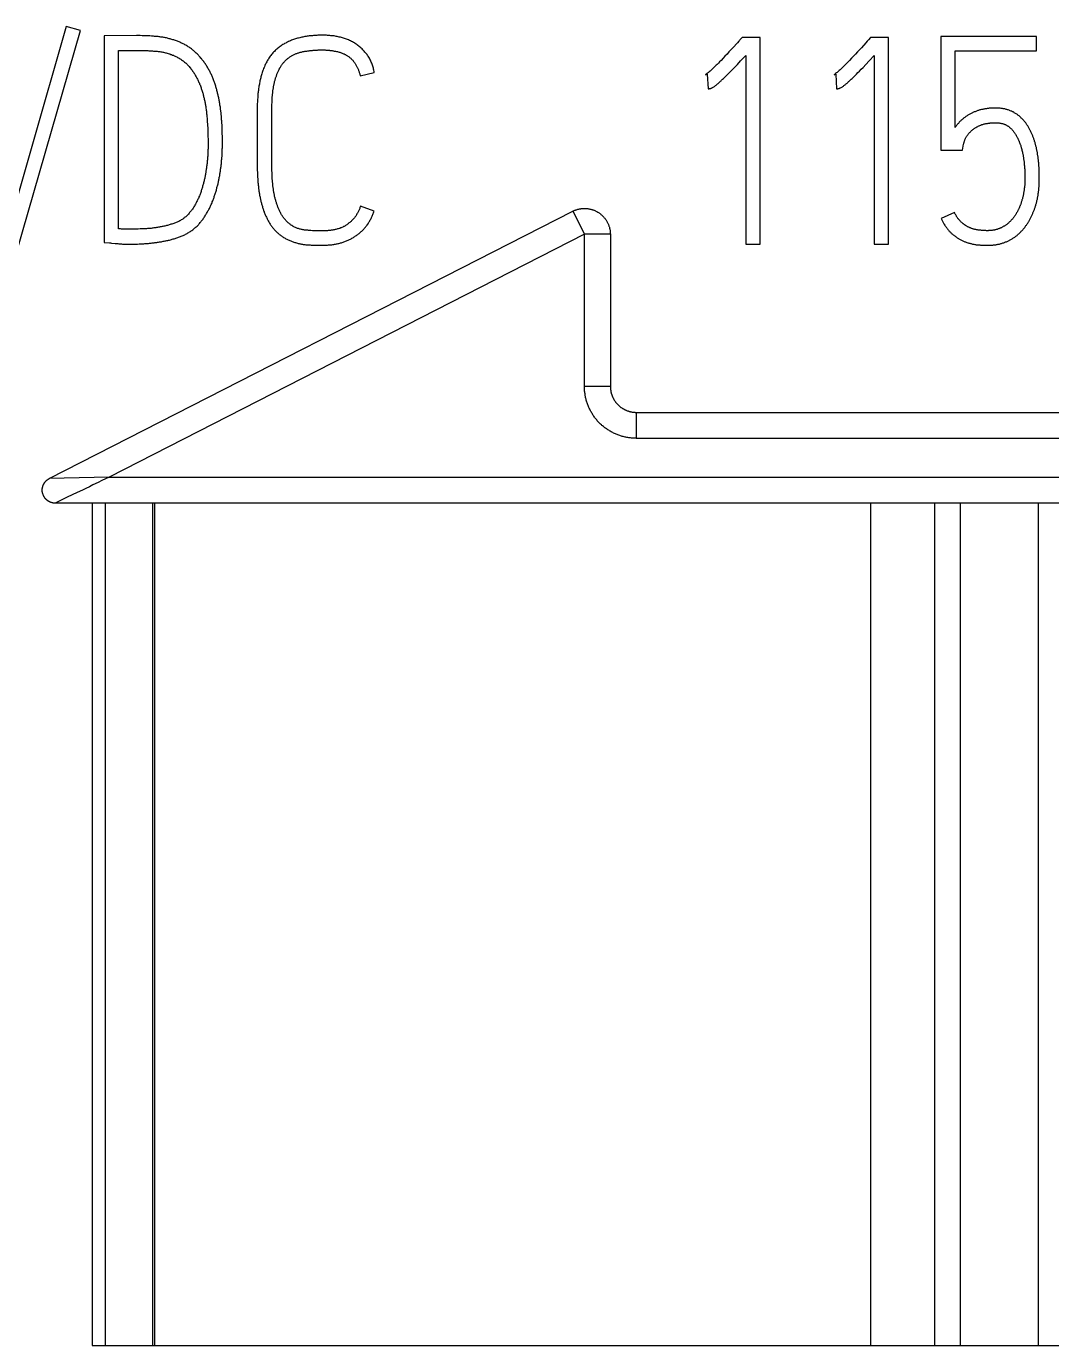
# Model space of a CAD drawing. Extents: x 0 to 420, y 0 to 297.
# Drawn here: x 116.96 to 124.87, y 208.14 to 218.32 of the extents above; entities that cross this region are included whole.
import ezdxf

# ---------------------------------------------------------------- set-up
doc = ezdxf.new("R2010")
doc.units = 0
doc.header["$LTSCALE"] = 23.1
doc.layers.add('10000_FRONT', color=7, linetype='CONTINUOUS')
doc.layers.add('10500_FRONT_LABELING', color=7, linetype='CONTINUOUS')

msp = doc.modelspace()

# ---------------------------------------------------------------- linework, layer by layer
at = {"layer": '10000_FRONT', "color": 7, "linetype": 'CONTINUOUS'}
for p, q in [((117.136, 214.831), (121.175, 216.894)), ((121.175, 216.894), (121.266, 216.716)), ((121.266, 216.716), (117.597, 214.842)), ((121.266, 215.542), (121.266, 216.716)), ((121.466, 216.716), (121.266, 216.716)), ((121.466, 216.716), (121.466, 215.542)), ((121.466, 215.542), (121.266, 215.542)), ((121.666, 215.342), (121.666, 215.142)), ((121.666, 215.342), (132.216, 215.342)), ((121.666, 215.142), (132.416, 215.142)), ((117.597, 214.842), (117.136, 214.831)), ((117.445, 214.769), (117.418, 214.756)), ((117.473, 214.782), (117.445, 214.769)), ((117.514, 214.802), (117.473, 214.782)), ((117.542, 214.816), (117.514, 214.802)), ((117.569, 214.829), (117.542, 214.816)), ((117.597, 214.842), (117.569, 214.829)), ((117.597, 214.842), (132.416, 214.842)), ((117.212, 214.657), (117.186, 214.644)), ((117.274, 214.687), (117.222, 214.662)), ((117.351, 214.724), (117.274, 214.687)), ((117.186, 214.644), (117.181, 214.642)), ((132.216, 214.642), (117.181, 214.642)), ((117.466, 214.642), (117.466, 208.142)), ((117.566, 214.642), (117.566, 208.142)), ((117.931, 214.642), (117.931, 208.142)), ((117.947, 214.642), (117.947, 208.142)), ((123.475, 208.142), (123.475, 214.642)), ((123.966, 214.642), (123.966, 208.142)), ((124.166, 214.642), (124.166, 208.142)), ((124.766, 214.642), (124.766, 208.142)), ((117.466, 208.142), (131.716, 208.142))]:
    msp.add_line(p, q, dxfattribs=at)
for points in [[(121.175, 216.894), (121.179, 216.896), (121.183, 216.898), (121.187, 216.9), (121.192, 216.901), (121.196, 216.903), (121.2, 216.905), (121.205, 216.906), (121.209, 216.907), (121.214, 216.909), (121.218, 216.91), (121.223, 216.911), (121.227, 216.912), (121.232, 216.913), (121.237, 216.913), (121.241, 216.914), (121.246, 216.914), (121.25, 216.915), (121.255, 216.915), (121.26, 216.915), (121.264, 216.915), (121.269, 216.915), (121.274, 216.915), (121.278, 216.915), (121.283, 216.915), (121.287, 216.914), (121.292, 216.914), (121.297, 216.913), (121.301, 216.912), (121.306, 216.911), (121.31, 216.91), (121.315, 216.909), (121.319, 216.908), (121.324, 216.907), (121.328, 216.905), (121.333, 216.904), (121.337, 216.902), (121.341, 216.901), (121.346, 216.899), (121.35, 216.897), (121.354, 216.895), (121.358, 216.893), (121.362, 216.891), (121.366, 216.888), (121.37, 216.886), (121.374, 216.884), (121.378, 216.881), (121.382, 216.878), (121.386, 216.876), (121.389, 216.873), (121.393, 216.87), (121.397, 216.867), (121.4, 216.864), (121.403, 216.86), (121.407, 216.857), (121.41, 216.854), (121.413, 216.851), (121.416, 216.847), (121.419, 216.844), (121.422, 216.84), (121.425, 216.836), (121.428, 216.833), (121.43, 216.829), (121.433, 216.825), (121.435, 216.821), (121.438, 216.817), (121.44, 216.813), (121.442, 216.809), (121.444, 216.805), (121.446, 216.801), (121.448, 216.797), (121.45, 216.792), (121.452, 216.788), (121.453, 216.784), (121.455, 216.779), (121.456, 216.775), (121.458, 216.771), (121.459, 216.766), (121.46, 216.762), (121.461, 216.757), (121.462, 216.753), (121.463, 216.748), (121.464, 216.744), (121.464, 216.739), (121.465, 216.734), (121.465, 216.73), (121.465, 216.725), (121.466, 216.72), (121.466, 216.716)], [(121.666, 215.142), (121.658, 215.142), (121.651, 215.143), (121.644, 215.143), (121.637, 215.143), (121.629, 215.144), (121.622, 215.145), (121.615, 215.146), (121.608, 215.147), (121.601, 215.148), (121.594, 215.149), (121.586, 215.15), (121.579, 215.152), (121.572, 215.154), (121.565, 215.155), (121.558, 215.157), (121.551, 215.159), (121.544, 215.161), (121.538, 215.164), (121.531, 215.166), (121.524, 215.168), (121.517, 215.171), (121.511, 215.174), (121.504, 215.177), (121.497, 215.18), (121.491, 215.183), (121.485, 215.186), (121.478, 215.189), (121.472, 215.193), (121.465, 215.196), (121.459, 215.2), (121.453, 215.204), (121.447, 215.208), (121.441, 215.212), (121.435, 215.216), (121.429, 215.22), (121.423, 215.224), (121.418, 215.229), (121.412, 215.233), (121.406, 215.238), (121.401, 215.242), (121.396, 215.247), (121.39, 215.252), (121.385, 215.257), (121.38, 215.262), (121.375, 215.267), (121.37, 215.273), (121.365, 215.278), (121.361, 215.284), (121.356, 215.289), (121.352, 215.295), (121.347, 215.301), (121.343, 215.306), (121.339, 215.312), (121.334, 215.318), (121.33, 215.324), (121.327, 215.33), (121.323, 215.336), (121.319, 215.343), (121.316, 215.349), (121.312, 215.355), (121.309, 215.362), (121.306, 215.368), (121.303, 215.374), (121.3, 215.381), (121.297, 215.388), (121.294, 215.394), (121.292, 215.401), (121.289, 215.408), (121.287, 215.415), (121.284, 215.422), (121.282, 215.429), (121.28, 215.436), (121.278, 215.443), (121.277, 215.45), (121.275, 215.457), (121.274, 215.464), (121.272, 215.471), (121.271, 215.478), (121.27, 215.485), (121.269, 215.492), (121.268, 215.499), (121.267, 215.506), (121.267, 215.513), (121.266, 215.521), (121.266, 215.528), (121.266, 215.535), (121.266, 215.542)], [(121.466, 215.542), (121.466, 215.539), (121.466, 215.535), (121.466, 215.531), (121.466, 215.528), (121.466, 215.524), (121.467, 215.521), (121.467, 215.517), (121.468, 215.514), (121.468, 215.51), (121.469, 215.507), (121.47, 215.503), (121.47, 215.499), (121.471, 215.496), (121.472, 215.492), (121.473, 215.489), (121.474, 215.486), (121.475, 215.482), (121.476, 215.479), (121.477, 215.475), (121.479, 215.472), (121.48, 215.468), (121.481, 215.465), (121.483, 215.462), (121.484, 215.458), (121.486, 215.455), (121.487, 215.452), (121.489, 215.449), (121.491, 215.446), (121.492, 215.442), (121.494, 215.439), (121.496, 215.436), (121.498, 215.433), (121.5, 215.43), (121.502, 215.427), (121.504, 215.424), (121.506, 215.421), (121.509, 215.419), (121.511, 215.416), (121.513, 215.413), (121.516, 215.41), (121.518, 215.408), (121.52, 215.405), (121.523, 215.402), (121.525, 215.4), (121.528, 215.397), (121.531, 215.395), (121.533, 215.392), (121.536, 215.39), (121.539, 215.388), (121.542, 215.386), (121.544, 215.383), (121.547, 215.381), (121.55, 215.379), (121.553, 215.377), (121.556, 215.375), (121.559, 215.373), (121.562, 215.371), (121.566, 215.369), (121.569, 215.368), (121.572, 215.366), (121.575, 215.364), (121.578, 215.363), (121.582, 215.361), (121.585, 215.36), (121.588, 215.358), (121.591, 215.357), (121.595, 215.355), (121.598, 215.354), (121.602, 215.353), (121.605, 215.352), (121.608, 215.351), (121.612, 215.35), (121.615, 215.349), (121.619, 215.348), (121.622, 215.347), (121.626, 215.346), (121.63, 215.346), (121.633, 215.345), (121.637, 215.345), (121.64, 215.344), (121.644, 215.344), (121.648, 215.343), (121.651, 215.343), (121.655, 215.343), (121.658, 215.342), (121.662, 215.342), (121.666, 215.342)], [(117.181, 214.642), (117.179, 214.642), (117.176, 214.642), (117.174, 214.643), (117.171, 214.643), (117.169, 214.643), (117.166, 214.643), (117.164, 214.644), (117.162, 214.644), (117.159, 214.645), (117.157, 214.645), (117.154, 214.646), (117.152, 214.647), (117.15, 214.648), (117.147, 214.648), (117.145, 214.649), (117.143, 214.65), (117.141, 214.651), (117.138, 214.652), (117.136, 214.653), (117.134, 214.654), (117.132, 214.656), (117.13, 214.657), (117.127, 214.658), (117.125, 214.659), (117.123, 214.661), (117.121, 214.662), (117.119, 214.664), (117.117, 214.665), (117.116, 214.667), (117.114, 214.669), (117.112, 214.67), (117.11, 214.672), (117.108, 214.674), (117.107, 214.676), (117.105, 214.678), (117.104, 214.68), (117.102, 214.681), (117.101, 214.683), (117.099, 214.685), (117.098, 214.687), (117.096, 214.69), (117.095, 214.692), (117.094, 214.694), (117.093, 214.696), (117.092, 214.698), (117.091, 214.7), (117.09, 214.703), (117.089, 214.705), (117.088, 214.707), (117.087, 214.71), (117.086, 214.712), (117.085, 214.714), (117.085, 214.717), (117.084, 214.719), (117.084, 214.721), (117.083, 214.724), (117.083, 214.726), (117.082, 214.729), (117.082, 214.731), (117.082, 214.734), (117.082, 214.736), (117.081, 214.739), (117.081, 214.741), (117.081, 214.744), (117.081, 214.746), (117.082, 214.748), (117.082, 214.751), (117.082, 214.753), (117.082, 214.756), (117.083, 214.758), (117.083, 214.761), (117.084, 214.763), (117.084, 214.765), (117.085, 214.768), (117.085, 214.77), (117.086, 214.773), (117.087, 214.775), (117.088, 214.777), (117.089, 214.78), (117.089, 214.782), (117.09, 214.784), (117.092, 214.786), (117.093, 214.789), (117.094, 214.791), (117.095, 214.793), (117.096, 214.795), (117.098, 214.797), (117.099, 214.799), (117.1, 214.801), (117.102, 214.803), (117.103, 214.805), (117.105, 214.807), (117.107, 214.809), (117.108, 214.811), (117.11, 214.812), (117.112, 214.814), (117.114, 214.816), (117.115, 214.818), (117.117, 214.819), (117.119, 214.821), (117.121, 214.822), (117.123, 214.824), (117.125, 214.825), (117.127, 214.826), (117.129, 214.828), (117.131, 214.829), (117.134, 214.83), (117.136, 214.831)], [(117.418, 214.756), (117.391, 214.743), (117.351, 214.724)], [(117.222, 214.662), (117.217, 214.66), (117.212, 214.657)]]:
    msp.add_lwpolyline(points, dxfattribs=at)
at = {"layer": '10500_FRONT_LABELING', "color": 7, "linetype": 'CONTINUOUS'}
for p, q in [((117.267, 218.32), (116.728, 216.445)), ((117.376, 218.289), (117.267, 218.32)), ((116.837, 216.414), (117.376, 218.289)), ((117.558, 218.247), (117.558, 216.653)), ((117.853, 218.248), (117.838, 218.249)), ((117.867, 218.248), (117.853, 218.248)), ((117.882, 218.247), (117.867, 218.248)), ((117.896, 218.247), (117.882, 218.247)), ((117.911, 218.246), (117.896, 218.247)), ((122.482, 218.233), (122.466, 218.216)), ((122.621, 218.233), (122.482, 218.233)), ((122.621, 216.64), (122.621, 218.233)), ((123.473, 218.233), (123.458, 218.216)), ((123.613, 218.233), (123.473, 218.233)), ((123.613, 216.64), (123.613, 218.233)), ((124.015, 218.242), (124.015, 217.364)), ((124.754, 218.242), (124.015, 218.242)), ((124.754, 218.131), (124.754, 218.242)), ((117.671, 216.758), (117.671, 218.134)), ((122.381, 218.123), (122.366, 218.106)), ((122.396, 218.139), (122.381, 218.123)), ((122.411, 218.155), (122.396, 218.139)), ((123.373, 218.123), (123.358, 218.106)), ((123.388, 218.139), (123.373, 218.123)), ((123.403, 218.155), (123.388, 218.139)), ((124.126, 217.541), (124.126, 218.131)), ((124.126, 218.131), (124.754, 218.131)), ((122.309, 218.047), (122.299, 218.036)), ((122.32, 218.058), (122.309, 218.047)), ((122.335, 218.074), (122.32, 218.058)), ((122.35, 218.09), (122.335, 218.074)), ((122.366, 218.106), (122.35, 218.09)), ((122.424, 218.004), (122.446, 218.027)), ((122.446, 218.027), (122.471, 218.054)), ((122.471, 218.054), (122.51, 218.096)), ((122.51, 218.096), (122.51, 216.64)), ((123.301, 218.047), (123.291, 218.036)), ((123.312, 218.058), (123.301, 218.047)), ((123.327, 218.074), (123.312, 218.058)), ((123.342, 218.09), (123.327, 218.074)), ((123.358, 218.106), (123.342, 218.09)), ((123.416, 218.004), (123.438, 218.027)), ((123.438, 218.027), (123.463, 218.054)), ((123.463, 218.054), (123.502, 218.096)), ((123.502, 218.096), (123.502, 216.64)), ((119.535, 217.938), (119.644, 217.965)), ((122.2, 217.947), (122.213, 217.952)), ((122.213, 217.952), (122.22, 217.838)), ((122.332, 217.912), (122.339, 217.919)), ((122.339, 217.919), (122.347, 217.926)), ((122.347, 217.926), (122.354, 217.933)), ((122.354, 217.933), (122.362, 217.941)), ((122.362, 217.941), (122.373, 217.952)), ((122.373, 217.952), (122.384, 217.963)), ((122.384, 217.963), (122.395, 217.974)), ((122.395, 217.974), (122.41, 217.989)), ((122.41, 217.989), (122.424, 218.004)), ((123.192, 217.947), (123.205, 217.952)), ((123.205, 217.952), (123.212, 217.838)), ((123.324, 217.912), (123.331, 217.919)), ((123.331, 217.919), (123.339, 217.926)), ((123.339, 217.926), (123.346, 217.933)), ((123.346, 217.933), (123.354, 217.941)), ((123.354, 217.941), (123.365, 217.952)), ((123.365, 217.952), (123.376, 217.963)), ((123.376, 217.963), (123.387, 217.974)), ((123.387, 217.974), (123.402, 217.989)), ((123.402, 217.989), (123.416, 218.004)), ((118.854, 217.72), (118.855, 217.73)), ((118.854, 217.709), (118.854, 217.72)), ((118.854, 217.698), (118.854, 217.709)), ((118.855, 217.73), (118.855, 217.741)), ((118.352, 217.624), (118.353, 217.61)), ((118.353, 217.61), (118.354, 217.596)), ((118.463, 217.641), (118.461, 217.655)), ((118.854, 217.687), (118.854, 217.698)), ((118.854, 217.676), (118.854, 217.687)), ((118.854, 217.243), (118.854, 217.676)), ((118.354, 217.596), (118.355, 217.581)), ((118.355, 217.581), (118.356, 217.567)), ((118.356, 217.567), (118.357, 217.553)), ((118.357, 217.553), (118.358, 217.539)), ((118.358, 217.539), (118.358, 217.525)), ((118.358, 217.525), (118.359, 217.51)), ((118.359, 217.51), (118.36, 217.496)), ((118.469, 217.548), (118.469, 217.562)), ((118.47, 217.533), (118.469, 217.548)), ((118.47, 217.519), (118.47, 217.533)), ((118.471, 217.497), (118.47, 217.519)), ((118.472, 217.468), (118.471, 217.497)), ((124.129, 217.546), (124.126, 217.541)), ((118.36, 217.496), (118.36, 217.482)), ((118.36, 217.482), (118.36, 217.468)), ((118.36, 217.468), (118.361, 217.453)), ((118.361, 217.453), (118.361, 217.439)), ((118.361, 217.439), (118.361, 217.425)), ((118.361, 217.425), (118.361, 217.41)), ((118.472, 217.447), (118.472, 217.468)), ((118.472, 217.432), (118.472, 217.447)), ((118.472, 217.418), (118.472, 217.432)), ((124.184, 217.364), (124.192, 217.412)), ((124.015, 217.364), (124.184, 217.364)), ((118.741, 217.248), (118.741, 217.235)), ((118.741, 217.235), (118.741, 217.221)), ((118.741, 217.221), (118.741, 217.208)), ((118.741, 217.208), (118.742, 217.195)), ((118.742, 217.195), (118.742, 217.181)), ((118.854, 217.231), (118.854, 217.243)), ((118.854, 217.218), (118.854, 217.231)), ((118.854, 217.206), (118.854, 217.218)), ((118.855, 217.194), (118.854, 217.206)), ((118.855, 217.182), (118.855, 217.194)), ((124.658, 217.269), (124.659, 217.261)), ((124.659, 217.261), (124.66, 217.252)), ((124.66, 217.252), (124.661, 217.243)), ((124.661, 217.243), (124.661, 217.235)), ((124.661, 217.235), (124.662, 217.226)), ((124.662, 217.226), (124.663, 217.218)), ((124.663, 217.218), (124.663, 217.209)), ((124.663, 217.209), (124.664, 217.2)), ((124.664, 217.2), (124.664, 217.192)), ((124.664, 217.192), (124.664, 217.183)), ((118.742, 217.181), (118.743, 217.168)), ((118.743, 217.168), (118.743, 217.154)), ((118.856, 217.17), (118.855, 217.182)), ((118.856, 217.158), (118.856, 217.17)), ((118.857, 217.146), (118.856, 217.158)), ((124.776, 217.162), (124.776, 217.173)), ((119.642, 216.895), (119.537, 216.933)), ((124.121, 216.884), (124.019, 216.838)), ((117.771, 216.756), (117.721, 216.756)), ((117.786, 216.756), (117.771, 216.756)), ((117.8, 216.756), (117.786, 216.756)), ((117.836, 216.757), (117.822, 216.756)), ((117.85, 216.757), (117.836, 216.757)), ((119.166, 216.744), (119.154, 216.745)), ((119.178, 216.744), (119.166, 216.744)), ((117.644, 216.645), (117.658, 216.644)), ((117.737, 216.64), (117.751, 216.64)), ((119.177, 216.632), (119.19, 216.632)), ((119.19, 216.632), (119.203, 216.632)), ((122.51, 216.64), (122.621, 216.64)), ((123.502, 216.64), (123.613, 216.64)), ((124.333, 216.633), (124.344, 216.632)), ((124.344, 216.632), (124.356, 216.632))]:
    msp.add_line(p, q, dxfattribs=at)
for points in [[(117.838, 218.249), (117.831, 218.249), (117.824, 218.249), (117.816, 218.249), (117.809, 218.249), (117.558, 218.247)], [(118.461, 217.655), (118.46, 217.662), (118.459, 217.67), (118.458, 217.677), (118.458, 217.684), (118.457, 217.691), (118.456, 217.698), (118.455, 217.705), (118.453, 217.712), (118.452, 217.719), (118.451, 217.726), (118.45, 217.733), (118.449, 217.74), (118.447, 217.748), (118.446, 217.755), (118.445, 217.762), (118.443, 217.769), (118.442, 217.776), (118.44, 217.783), (118.439, 217.79), (118.437, 217.797), (118.435, 217.804), (118.434, 217.811), (118.432, 217.818), (118.43, 217.825), (118.428, 217.832), (118.426, 217.839), (118.424, 217.846), (118.422, 217.853), (118.42, 217.86), (118.418, 217.867), (118.416, 217.874), (118.414, 217.881), (118.411, 217.888), (118.409, 217.894), (118.406, 217.901), (118.404, 217.908), (118.401, 217.915), (118.398, 217.922), (118.395, 217.928), (118.393, 217.935), (118.39, 217.941), (118.387, 217.948), (118.383, 217.955), (118.38, 217.961), (118.377, 217.968), (118.374, 217.974), (118.37, 217.98), (118.367, 217.987), (118.363, 217.993), (118.36, 217.999), (118.356, 218.006), (118.352, 218.012), (118.348, 218.018), (118.344, 218.024), (118.34, 218.03), (118.336, 218.036), (118.332, 218.042), (118.328, 218.048), (118.323, 218.054), (118.319, 218.06), (118.314, 218.065), (118.31, 218.071), (118.305, 218.076), (118.3, 218.082), (118.295, 218.087), (118.291, 218.092), (118.286, 218.098), (118.281, 218.103), (118.276, 218.108), (118.27, 218.113), (118.265, 218.118), (118.26, 218.123), (118.254, 218.128), (118.249, 218.133), (118.243, 218.137), (118.238, 218.142), (118.232, 218.146), (118.226, 218.151), (118.22, 218.155), (118.214, 218.159), (118.208, 218.163), (118.202, 218.167), (118.196, 218.171), (118.189, 218.175), (118.183, 218.178), (118.177, 218.182), (118.17, 218.185), (118.164, 218.188), (118.157, 218.191), (118.151, 218.194), (118.144, 218.197), (118.137, 218.2), (118.131, 218.203), (118.124, 218.205), (118.117, 218.208), (118.11, 218.211), (118.103, 218.213), (118.096, 218.215), (118.089, 218.217), (118.082, 218.22), (118.075, 218.222), (118.068, 218.224), (118.061, 218.225), (118.054, 218.227), (118.047, 218.229), (118.04, 218.231), (118.033, 218.232), (118.026, 218.233), (118.019, 218.235), (118.011, 218.236), (118.004, 218.237), (117.997, 218.238), (117.99, 218.239), (117.983, 218.24), (117.976, 218.241), (117.968, 218.241), (117.961, 218.242), (117.954, 218.243), (117.947, 218.243), (117.939, 218.244), (117.932, 218.244), (117.925, 218.245), (117.911, 218.246)], [(119.644, 217.965), (119.643, 217.973), (119.641, 217.982), (119.639, 217.99), (119.638, 217.998), (119.635, 218.006), (119.633, 218.014), (119.63, 218.022), (119.628, 218.029), (119.625, 218.037), (119.621, 218.045), (119.618, 218.052), (119.614, 218.06), (119.61, 218.067), (119.606, 218.075), (119.602, 218.082), (119.597, 218.089), (119.592, 218.096), (119.588, 218.102), (119.583, 218.109), (119.577, 218.116), (119.572, 218.122), (119.567, 218.128), (119.561, 218.134), (119.555, 218.14), (119.549, 218.146), (119.543, 218.152), (119.537, 218.158), (119.53, 218.163), (119.524, 218.168), (119.517, 218.173), (119.511, 218.178), (119.504, 218.183), (119.497, 218.188), (119.49, 218.192), (119.483, 218.196), (119.475, 218.2), (119.468, 218.204), (119.461, 218.208), (119.453, 218.212), (119.445, 218.215), (119.438, 218.219), (119.43, 218.222), (119.422, 218.225), (119.414, 218.227), (119.406, 218.23), (119.398, 218.232), (119.39, 218.234), (119.382, 218.236), (119.374, 218.238), (119.366, 218.24), (119.358, 218.242), (119.349, 218.243), (119.341, 218.244), (119.333, 218.246), (119.325, 218.247), (119.316, 218.248), (119.308, 218.248), (119.3, 218.249), (119.291, 218.25), (119.283, 218.25), (119.275, 218.251), (119.267, 218.251), (119.258, 218.251), (119.25, 218.251), (119.242, 218.251), (119.233, 218.251), (119.225, 218.251), (119.217, 218.251), (119.209, 218.251), (119.2, 218.25), (119.192, 218.25), (119.184, 218.25), (119.175, 218.249), (119.167, 218.248), (119.159, 218.248), (119.151, 218.247), (119.142, 218.246), (119.134, 218.245), (119.126, 218.244), (119.117, 218.242), (119.109, 218.241), (119.101, 218.239), (119.093, 218.238), (119.085, 218.236), (119.077, 218.234), (119.068, 218.232), (119.06, 218.23), (119.052, 218.228), (119.044, 218.226), (119.036, 218.224), (119.029, 218.221), (119.021, 218.218), (119.013, 218.216), (119.005, 218.213), (118.997, 218.209), (118.99, 218.206), (118.982, 218.203), (118.974, 218.199), (118.967, 218.195), (118.96, 218.191), (118.952, 218.187), (118.945, 218.183), (118.938, 218.179), (118.931, 218.174), (118.924, 218.17), (118.917, 218.165), (118.911, 218.16), (118.904, 218.155), (118.898, 218.15), (118.891, 218.144), (118.885, 218.139), (118.879, 218.133), (118.873, 218.127), (118.867, 218.121), (118.862, 218.115), (118.856, 218.108), (118.851, 218.102), (118.846, 218.096), (118.841, 218.089), (118.836, 218.082), (118.831, 218.075), (118.827, 218.068), (118.823, 218.061), (118.818, 218.054), (118.814, 218.047), (118.81, 218.04), (118.807, 218.032), (118.803, 218.025), (118.799, 218.017), (118.796, 218.009), (118.793, 218.002), (118.79, 217.994), (118.787, 217.986), (118.784, 217.979), (118.781, 217.971), (118.778, 217.963), (118.776, 217.955), (118.774, 217.947), (118.771, 217.939), (118.769, 217.931), (118.767, 217.923), (118.765, 217.915), (118.763, 217.907), (118.761, 217.899), (118.76, 217.891), (118.758, 217.883), (118.757, 217.875), (118.755, 217.867), (118.754, 217.858), (118.753, 217.85), (118.751, 217.842), (118.75, 217.834), (118.749, 217.826), (118.748, 217.817), (118.747, 217.809), (118.746, 217.801), (118.746, 217.793), (118.745, 217.784), (118.744, 217.776), (118.744, 217.768), (118.743, 217.759), (118.743, 217.751), (118.742, 217.743), (118.742, 217.735), (118.741, 217.726), (118.741, 217.718), (118.741, 217.71), (118.741, 217.701), (118.741, 217.693), (118.741, 217.685), (118.741, 217.248)], [(122.466, 218.216), (122.461, 218.21), (122.456, 218.205)], [(123.458, 218.216), (123.453, 218.21), (123.448, 218.205)], [(117.671, 218.134), (117.853, 218.134), (117.861, 218.134), (117.868, 218.133), (117.875, 218.133), (117.882, 218.133), (117.889, 218.133), (117.897, 218.133), (117.904, 218.132), (117.911, 218.132), (117.918, 218.132), (117.925, 218.131), (117.932, 218.131), (117.94, 218.13), (117.947, 218.13), (117.954, 218.129), (117.961, 218.128), (117.968, 218.128), (117.975, 218.127), (117.982, 218.126), (117.989, 218.125), (117.996, 218.124), (118.004, 218.123), (118.011, 218.122), (118.018, 218.12), (118.025, 218.119), (118.032, 218.117), (118.039, 218.115), (118.046, 218.113), (118.053, 218.111), (118.06, 218.109), (118.067, 218.107), (118.073, 218.104), (118.08, 218.102), (118.087, 218.099), (118.094, 218.097), (118.1, 218.094), (118.107, 218.091), (118.113, 218.088), (118.12, 218.085), (118.126, 218.081), (118.132, 218.078), (118.139, 218.074), (118.145, 218.07), (118.151, 218.067), (118.157, 218.063), (118.163, 218.058), (118.169, 218.054), (118.175, 218.05), (118.18, 218.045), (118.186, 218.04), (118.191, 218.035), (118.196, 218.031), (118.201, 218.026), (118.206, 218.02), (118.211, 218.015), (118.216, 218.01), (118.22, 218.004), (118.225, 217.999), (118.229, 217.993), (118.234, 217.987), (118.238, 217.981), (118.242, 217.975), (118.246, 217.969), (118.25, 217.963), (118.254, 217.957), (118.258, 217.951), (118.262, 217.945), (118.265, 217.939), (118.269, 217.932), (118.272, 217.926), (118.275, 217.92), (118.279, 217.913), (118.282, 217.907), (118.285, 217.901), (118.288, 217.894), (118.291, 217.888), (118.294, 217.881), (118.296, 217.874), (118.299, 217.868), (118.302, 217.861), (118.304, 217.854), (118.307, 217.847), (118.309, 217.841), (118.311, 217.834), (118.313, 217.827), (118.316, 217.82), (118.318, 217.813), (118.32, 217.806), (118.322, 217.799), (118.324, 217.792), (118.325, 217.785), (118.327, 217.778), (118.329, 217.772), (118.331, 217.765), (118.332, 217.758), (118.334, 217.751), (118.335, 217.744), (118.337, 217.737), (118.338, 217.73), (118.339, 217.723), (118.341, 217.716), (118.342, 217.709), (118.343, 217.702), (118.344, 217.695), (118.345, 217.688), (118.346, 217.68), (118.347, 217.673), (118.348, 217.666), (118.349, 217.659), (118.35, 217.652), (118.35, 217.645), (118.351, 217.638), (118.352, 217.631), (118.352, 217.624)], [(118.855, 217.741), (118.856, 217.752), (118.856, 217.757), (118.856, 217.763), (118.857, 217.768), (118.857, 217.773), (118.857, 217.779), (118.858, 217.784), (118.858, 217.789), (118.859, 217.795), (118.859, 217.8), (118.86, 217.805), (118.86, 217.811), (118.861, 217.816), (118.862, 217.821), (118.862, 217.827), (118.863, 217.832), (118.864, 217.837), (118.865, 217.843), (118.866, 217.848), (118.866, 217.853), (118.867, 217.858), (118.868, 217.864), (118.869, 217.869), (118.87, 217.874), (118.872, 217.88), (118.873, 217.885), (118.874, 217.89), (118.875, 217.895), (118.877, 217.901), (118.878, 217.906), (118.879, 217.911), (118.881, 217.916), (118.882, 217.922), (118.884, 217.927), (118.886, 217.932), (118.888, 217.937), (118.889, 217.942), (118.891, 217.947), (118.893, 217.952), (118.895, 217.957), (118.897, 217.962), (118.899, 217.967), (118.902, 217.972), (118.904, 217.977), (118.906, 217.982), (118.909, 217.987), (118.911, 217.992), (118.914, 217.996), (118.916, 218.001), (118.919, 218.006), (118.922, 218.011), (118.925, 218.015), (118.928, 218.02), (118.931, 218.024), (118.934, 218.028), (118.937, 218.033), (118.941, 218.037), (118.944, 218.041), (118.948, 218.045), (118.951, 218.049), (118.955, 218.053), (118.959, 218.057), (118.963, 218.061), (118.967, 218.064), (118.971, 218.068), (118.975, 218.071), (118.979, 218.075), (118.984, 218.078), (118.988, 218.081), (118.992, 218.084), (118.997, 218.087), (119.002, 218.09), (119.006, 218.093), (119.011, 218.096), (119.016, 218.098), (119.02, 218.101), (119.025, 218.103), (119.03, 218.105), (119.035, 218.108), (119.04, 218.11), (119.045, 218.112), (119.05, 218.113), (119.056, 218.115), (119.061, 218.117), (119.066, 218.118), (119.071, 218.12), (119.077, 218.121), (119.082, 218.122), (119.087, 218.124), (119.092, 218.125), (119.098, 218.126), (119.103, 218.127), (119.108, 218.128), (119.114, 218.129), (119.119, 218.129), (119.124, 218.13), (119.13, 218.131), (119.135, 218.132), (119.14, 218.132), (119.146, 218.133), (119.151, 218.134), (119.157, 218.134), (119.162, 218.135), (119.167, 218.135), (119.173, 218.136), (119.178, 218.136), (119.183, 218.136), (119.189, 218.137), (119.194, 218.137), (119.2, 218.137), (119.205, 218.137), (119.21, 218.138), (119.216, 218.138), (119.221, 218.138), (119.227, 218.138), (119.232, 218.138), (119.237, 218.138), (119.243, 218.138), (119.248, 218.138), (119.254, 218.138), (119.259, 218.138), (119.265, 218.138), (119.27, 218.137), (119.275, 218.137), (119.281, 218.137), (119.286, 218.136), (119.292, 218.136), (119.297, 218.136), (119.302, 218.135), (119.308, 218.134), (119.313, 218.134), (119.319, 218.133), (119.324, 218.132), (119.329, 218.131), (119.335, 218.13), (119.34, 218.13), (119.345, 218.128), (119.351, 218.127), (119.356, 218.126), (119.361, 218.125), (119.366, 218.123), (119.372, 218.122), (119.377, 218.12), (119.382, 218.119), (119.387, 218.117), (119.392, 218.115), (119.397, 218.113), (119.402, 218.111), (119.407, 218.109), (119.412, 218.107), (119.417, 218.104), (119.422, 218.102), (119.427, 218.099), (119.431, 218.096), (119.436, 218.094), (119.44, 218.091), (119.445, 218.087), (119.449, 218.084), (119.453, 218.081), (119.458, 218.077), (119.462, 218.074), (119.466, 218.07), (119.469, 218.066), (119.473, 218.063), (119.477, 218.059), (119.48, 218.055), (119.484, 218.05), (119.487, 218.046), (119.49, 218.042), (119.493, 218.037), (119.496, 218.033), (119.499, 218.028), (119.502, 218.024), (119.505, 218.019), (119.507, 218.014), (119.51, 218.009), (119.512, 218.005), (119.515, 218), (119.517, 217.995), (119.519, 217.99), (119.521, 217.985), (119.523, 217.98), (119.525, 217.975), (119.526, 217.97), (119.528, 217.965), (119.53, 217.959)], [(122.456, 218.205), (122.446, 218.194), (122.411, 218.155)], [(123.448, 218.205), (123.438, 218.194), (123.403, 218.155)], [(122.299, 218.036), (122.289, 218.026), (122.283, 218.021), (122.278, 218.015), (122.273, 218.01), (122.267, 218.005), (122.262, 218), (122.257, 217.995), (122.251, 217.99), (122.246, 217.985), (122.24, 217.98), (122.235, 217.975), (122.229, 217.97), (122.223, 217.965), (122.218, 217.961), (122.212, 217.956), (122.206, 217.951), (122.203, 217.949), (122.2, 217.947)], [(123.291, 218.036), (123.281, 218.026), (123.275, 218.021), (123.27, 218.015), (123.265, 218.01), (123.259, 218.005), (123.254, 218), (123.249, 217.995), (123.243, 217.99), (123.238, 217.985), (123.232, 217.98), (123.227, 217.975), (123.221, 217.97), (123.215, 217.965), (123.21, 217.961), (123.204, 217.956), (123.198, 217.951), (123.195, 217.949), (123.192, 217.947)], [(119.53, 217.959), (119.531, 217.954), (119.532, 217.949), (119.534, 217.944), (119.535, 217.938)], [(122.22, 217.838), (122.222, 217.839), (122.225, 217.839), (122.228, 217.839), (122.23, 217.84), (122.235, 217.841), (122.238, 217.841), (122.24, 217.842), (122.243, 217.843), (122.245, 217.844), (122.248, 217.845), (122.25, 217.846), (122.255, 217.848), (122.259, 217.851), (122.264, 217.854), (122.268, 217.857), (122.272, 217.86), (122.276, 217.863), (122.281, 217.867), (122.285, 217.87), (122.289, 217.873), (122.293, 217.877), (122.297, 217.88), (122.301, 217.883), (122.305, 217.887), (122.309, 217.89), (122.313, 217.894), (122.316, 217.897), (122.32, 217.901), (122.324, 217.904), (122.332, 217.912)], [(123.212, 217.838), (123.214, 217.839), (123.217, 217.839), (123.22, 217.839), (123.222, 217.84), (123.227, 217.841), (123.23, 217.841), (123.232, 217.842), (123.235, 217.843), (123.237, 217.844), (123.24, 217.845), (123.242, 217.846), (123.247, 217.848), (123.251, 217.851), (123.256, 217.854), (123.26, 217.857), (123.264, 217.86), (123.268, 217.863), (123.273, 217.867), (123.277, 217.87), (123.281, 217.873), (123.285, 217.877), (123.289, 217.88), (123.293, 217.883), (123.297, 217.887), (123.301, 217.89), (123.304, 217.894), (123.308, 217.897), (123.312, 217.901), (123.316, 217.904), (123.324, 217.912)], [(118.469, 217.562), (118.468, 217.569), (118.468, 217.577), (118.467, 217.584), (118.467, 217.591), (118.466, 217.598), (118.466, 217.605), (118.465, 217.612), (118.465, 217.62), (118.464, 217.627), (118.463, 217.641)], [(124.776, 217.173), (124.776, 217.178), (124.776, 217.184), (124.776, 217.19), (124.776, 217.195), (124.775, 217.201), (124.775, 217.206), (124.775, 217.212), (124.775, 217.218), (124.774, 217.223), (124.774, 217.229), (124.774, 217.234), (124.773, 217.24), (124.773, 217.246), (124.772, 217.251), (124.772, 217.257), (124.771, 217.262), (124.771, 217.268), (124.77, 217.274), (124.77, 217.279), (124.769, 217.285), (124.769, 217.29), (124.768, 217.296), (124.767, 217.301), (124.767, 217.307), (124.766, 217.313), (124.765, 217.318), (124.764, 217.324), (124.763, 217.329), (124.762, 217.335), (124.762, 217.34), (124.761, 217.346), (124.76, 217.351), (124.759, 217.357), (124.757, 217.362), (124.756, 217.368), (124.755, 217.373), (124.754, 217.379), (124.753, 217.385), (124.752, 217.39), (124.75, 217.396), (124.749, 217.401), (124.747, 217.407), (124.746, 217.412), (124.744, 217.417), (124.743, 217.423), (124.741, 217.428), (124.74, 217.434), (124.738, 217.439), (124.736, 217.445), (124.734, 217.45), (124.733, 217.455), (124.731, 217.461), (124.729, 217.466), (124.727, 217.471), (124.725, 217.476), (124.723, 217.482), (124.72, 217.487), (124.718, 217.492), (124.716, 217.497), (124.714, 217.502), (124.711, 217.507), (124.709, 217.513), (124.706, 217.518), (124.703, 217.523), (124.701, 217.528), (124.698, 217.533), (124.695, 217.538), (124.692, 217.542), (124.689, 217.547), (124.686, 217.552), (124.683, 217.557), (124.68, 217.561), (124.677, 217.566), (124.674, 217.571), (124.671, 217.575), (124.667, 217.58), (124.664, 217.584), (124.66, 217.588), (124.657, 217.593), (124.653, 217.597), (124.649, 217.601), (124.645, 217.605), (124.641, 217.609), (124.637, 217.613), (124.633, 217.617), (124.629, 217.621), (124.625, 217.625), (124.62, 217.629), (124.616, 217.632), (124.611, 217.636), (124.607, 217.639), (124.602, 217.642), (124.597, 217.645), (124.593, 217.649), (124.588, 217.651), (124.583, 217.654), (124.578, 217.657), (124.573, 217.66), (124.568, 217.662), (124.563, 217.665), (124.558, 217.667), (124.552, 217.669), (124.547, 217.671), (124.542, 217.673), (124.536, 217.675), (124.531, 217.677), (124.525, 217.679), (124.52, 217.68), (124.514, 217.681), (124.509, 217.683), (124.503, 217.684), (124.498, 217.685), (124.492, 217.686), (124.486, 217.687), (124.481, 217.687), (124.475, 217.688), (124.469, 217.688), (124.464, 217.689), (124.458, 217.689), (124.452, 217.69), (124.447, 217.69), (124.441, 217.69), (124.435, 217.69), (124.43, 217.69), (124.424, 217.69), (124.418, 217.689), (124.413, 217.689), (124.407, 217.689), (124.401, 217.688), (124.396, 217.688), (124.39, 217.688), (124.384, 217.687), (124.379, 217.686), (124.373, 217.686), (124.368, 217.685), (124.362, 217.684), (124.356, 217.683), (124.351, 217.682), (124.345, 217.681), (124.34, 217.68), (124.334, 217.679), (124.329, 217.678), (124.323, 217.676), (124.318, 217.675), (124.312, 217.673), (124.307, 217.672), (124.301, 217.67), (124.296, 217.668), (124.29, 217.666), (124.285, 217.664), (124.28, 217.662), (124.274, 217.66), (124.269, 217.658), (124.264, 217.656), (124.259, 217.653), (124.254, 217.651), (124.249, 217.648), (124.244, 217.646), (124.239, 217.643), (124.234, 217.64), (124.229, 217.637), (124.224, 217.634), (124.219, 217.631), (124.215, 217.628), (124.21, 217.625), (124.205, 217.621), (124.201, 217.618), (124.196, 217.615), (124.192, 217.611), (124.187, 217.608), (124.183, 217.604), (124.179, 217.6), (124.174, 217.596), (124.17, 217.592), (124.166, 217.589), (124.162, 217.585), (124.158, 217.581), (124.154, 217.576), (124.151, 217.572), (124.147, 217.568), (124.143, 217.564), (124.14, 217.559), (124.136, 217.555), (124.133, 217.55), (124.129, 217.546)], [(124.192, 217.412), (124.193, 217.417), (124.194, 217.421), (124.195, 217.425), (124.196, 217.43), (124.198, 217.434), (124.199, 217.438), (124.2, 217.442), (124.202, 217.446), (124.204, 217.45), (124.205, 217.454), (124.207, 217.458), (124.209, 217.462), (124.211, 217.466), (124.214, 217.47), (124.216, 217.474), (124.219, 217.477), (124.221, 217.481), (124.224, 217.484), (124.226, 217.488), (124.229, 217.491), (124.232, 217.494), (124.235, 217.498), (124.238, 217.501), (124.241, 217.504), (124.244, 217.507), (124.247, 217.51), (124.25, 217.513), (124.253, 217.516), (124.257, 217.519), (124.26, 217.522), (124.264, 217.524), (124.267, 217.527), (124.271, 217.53), (124.274, 217.532), (124.278, 217.534), (124.282, 217.537), (124.286, 217.539), (124.289, 217.541), (124.293, 217.544), (124.297, 217.546), (124.301, 217.548), (124.305, 217.55), (124.309, 217.552), (124.313, 217.553), (124.317, 217.555), (124.321, 217.557), (124.325, 217.559), (124.329, 217.56), (124.333, 217.562), (124.337, 217.563), (124.341, 217.564), (124.345, 217.565), (124.35, 217.567), (124.354, 217.568), (124.358, 217.569), (124.363, 217.57), (124.367, 217.57), (124.371, 217.571), (124.375, 217.572), (124.38, 217.573), (124.384, 217.573), (124.388, 217.574), (124.393, 217.574), (124.397, 217.575), (124.401, 217.575), (124.406, 217.575), (124.41, 217.576), (124.415, 217.576), (124.419, 217.576), (124.423, 217.576), (124.428, 217.577), (124.432, 217.577), (124.436, 217.577), (124.441, 217.577), (124.445, 217.577), (124.449, 217.576), (124.454, 217.576), (124.458, 217.576), (124.463, 217.575), (124.467, 217.575), (124.471, 217.574), (124.476, 217.574), (124.48, 217.573), (124.484, 217.572), (124.489, 217.571), (124.493, 217.57), (124.497, 217.569), (124.501, 217.567), (124.505, 217.566), (124.51, 217.564), (124.514, 217.562), (124.518, 217.56), (124.522, 217.558), (124.525, 217.556), (124.529, 217.554), (124.533, 217.552), (124.536, 217.549), (124.54, 217.547), (124.543, 217.544), (124.547, 217.541), (124.55, 217.538), (124.553, 217.535), (124.556, 217.532), (124.56, 217.529), (124.563, 217.526), (124.566, 217.523), (124.568, 217.519), (124.571, 217.516), (124.574, 217.513), (124.577, 217.509), (124.579, 217.506), (124.582, 217.502), (124.584, 217.499), (124.587, 217.495), (124.589, 217.491), (124.592, 217.488), (124.594, 217.484), (124.596, 217.48), (124.598, 217.477), (124.601, 217.473), (124.603, 217.469), (124.605, 217.465), (124.607, 217.461), (124.609, 217.457), (124.611, 217.453), (124.613, 217.449), (124.615, 217.446), (124.616, 217.442), (124.618, 217.438), (124.62, 217.434), (124.621, 217.429), (124.623, 217.425), (124.624, 217.421), (124.626, 217.417), (124.627, 217.413), (124.629, 217.409), (124.63, 217.405), (124.632, 217.401), (124.633, 217.397), (124.634, 217.393), (124.635, 217.389), (124.637, 217.384), (124.638, 217.38), (124.639, 217.376), (124.64, 217.372), (124.641, 217.368), (124.642, 217.363), (124.643, 217.359), (124.644, 217.355), (124.645, 217.351), (124.646, 217.347), (124.647, 217.342), (124.648, 217.338), (124.649, 217.334), (124.65, 217.33), (124.651, 217.325), (124.651, 217.321), (124.652, 217.317), (124.653, 217.312), (124.654, 217.308), (124.654, 217.304), (124.655, 217.299), (124.655, 217.295), (124.656, 217.291), (124.657, 217.287), (124.657, 217.282), (124.658, 217.278), (124.658, 217.274), (124.658, 217.269)], [(117.83, 216.642), (117.837, 216.642), (117.844, 216.642), (117.851, 216.643), (117.858, 216.643), (117.866, 216.643), (117.873, 216.644), (117.88, 216.645), (117.887, 216.645), (117.894, 216.646), (117.901, 216.646), (117.908, 216.647), (117.915, 216.648), (117.922, 216.648), (117.93, 216.649), (117.937, 216.65), (117.944, 216.651), (117.951, 216.652), (117.958, 216.653), (117.965, 216.654), (117.972, 216.655), (117.979, 216.656), (117.986, 216.657), (117.993, 216.658), (118.001, 216.659), (118.008, 216.661), (118.015, 216.662), (118.022, 216.663), (118.029, 216.665), (118.036, 216.666), (118.043, 216.668), (118.05, 216.669), (118.057, 216.671), (118.064, 216.672), (118.071, 216.674), (118.078, 216.676), (118.085, 216.678), (118.092, 216.68), (118.099, 216.682), (118.106, 216.684), (118.113, 216.686), (118.12, 216.688), (118.127, 216.691), (118.134, 216.693), (118.141, 216.696), (118.148, 216.698), (118.154, 216.701), (118.161, 216.704), (118.168, 216.707), (118.174, 216.71), (118.181, 216.713), (118.187, 216.716), (118.194, 216.72), (118.2, 216.723), (118.206, 216.727), (118.213, 216.73), (118.219, 216.734), (118.225, 216.738), (118.231, 216.742), (118.237, 216.746), (118.243, 216.751), (118.249, 216.755), (118.254, 216.76), (118.26, 216.765), (118.265, 216.769), (118.27, 216.774), (118.276, 216.779), (118.281, 216.784), (118.286, 216.79), (118.29, 216.795), (118.295, 216.8), (118.3, 216.806), (118.305, 216.811), (118.309, 216.817), (118.313, 216.823), (118.318, 216.828), (118.322, 216.834), (118.326, 216.84), (118.33, 216.846), (118.334, 216.852), (118.338, 216.858), (118.342, 216.865), (118.346, 216.871), (118.35, 216.877), (118.353, 216.883), (118.357, 216.889), (118.36, 216.896), (118.364, 216.902), (118.367, 216.908), (118.371, 216.915), (118.374, 216.921), (118.377, 216.928), (118.38, 216.934), (118.383, 216.941), (118.386, 216.947), (118.389, 216.954), (118.392, 216.961), (118.394, 216.967), (118.397, 216.974), (118.4, 216.981), (118.402, 216.987), (118.405, 216.994), (118.407, 217.001), (118.409, 217.008), (118.412, 217.015), (118.414, 217.021), (118.416, 217.028), (118.418, 217.035), (118.421, 217.042), (118.423, 217.049), (118.425, 217.056), (118.427, 217.063), (118.429, 217.07), (118.43, 217.077), (118.432, 217.084), (118.434, 217.091), (118.436, 217.098), (118.438, 217.105), (118.439, 217.112), (118.441, 217.119), (118.442, 217.126), (118.444, 217.133), (118.445, 217.14), (118.447, 217.147), (118.448, 217.154), (118.449, 217.161), (118.451, 217.168), (118.452, 217.175), (118.453, 217.182), (118.454, 217.189), (118.455, 217.196), (118.456, 217.204), (118.457, 217.211), (118.458, 217.218), (118.459, 217.225), (118.46, 217.232), (118.461, 217.239), (118.462, 217.246), (118.463, 217.253), (118.464, 217.26), (118.464, 217.267), (118.465, 217.275), (118.466, 217.282), (118.466, 217.289), (118.467, 217.296), (118.468, 217.303), (118.468, 217.31), (118.469, 217.317), (118.469, 217.325), (118.47, 217.332), (118.47, 217.339), (118.47, 217.346), (118.471, 217.353), (118.471, 217.36), (118.471, 217.368), (118.471, 217.375), (118.472, 217.382), (118.472, 217.389), (118.472, 217.396), (118.472, 217.404), (118.472, 217.418)], [(118.361, 217.41), (118.361, 217.396), (118.361, 217.389), (118.361, 217.382), (118.361, 217.375), (118.36, 217.368), (118.36, 217.361), (118.36, 217.353), (118.36, 217.346), (118.359, 217.339), (118.359, 217.332), (118.358, 217.325), (118.358, 217.318), (118.357, 217.311), (118.357, 217.304), (118.356, 217.297), (118.356, 217.29), (118.355, 217.283), (118.354, 217.275), (118.353, 217.268), (118.353, 217.261), (118.352, 217.254), (118.351, 217.247), (118.35, 217.24), (118.349, 217.233), (118.348, 217.226), (118.347, 217.219), (118.346, 217.212), (118.345, 217.205), (118.344, 217.198), (118.343, 217.191), (118.342, 217.184), (118.34, 217.177), (118.339, 217.17), (118.338, 217.163), (118.336, 217.156), (118.335, 217.149), (118.333, 217.142), (118.332, 217.135), (118.33, 217.128), (118.328, 217.121), (118.327, 217.114), (118.325, 217.107), (118.323, 217.101), (118.321, 217.094), (118.319, 217.087), (118.317, 217.08), (118.315, 217.073), (118.313, 217.066), (118.311, 217.059), (118.309, 217.053), (118.307, 217.046), (118.304, 217.039), (118.302, 217.032), (118.299, 217.026)], [(118.743, 217.154), (118.744, 217.148), (118.744, 217.141), (118.745, 217.134), (118.745, 217.128), (118.746, 217.121), (118.746, 217.115), (118.747, 217.108), (118.747, 217.101), (118.748, 217.095), (118.749, 217.088), (118.749, 217.081), (118.75, 217.075), (118.751, 217.068), (118.752, 217.061), (118.753, 217.055), (118.754, 217.048), (118.755, 217.042), (118.756, 217.035), (118.757, 217.028), (118.758, 217.022), (118.759, 217.015), (118.761, 217.009), (118.762, 217.002), (118.763, 216.996), (118.765, 216.989), (118.766, 216.982), (118.768, 216.976), (118.769, 216.969), (118.771, 216.963), (118.773, 216.956), (118.774, 216.95), (118.776, 216.943), (118.778, 216.937), (118.78, 216.93), (118.782, 216.924), (118.784, 216.917), (118.786, 216.911), (118.788, 216.905), (118.79, 216.898), (118.793, 216.892), (118.795, 216.886), (118.797, 216.879), (118.8, 216.873), (118.802, 216.867), (118.805, 216.861), (118.808, 216.855), (118.811, 216.849), (118.814, 216.843), (118.817, 216.836), (118.82, 216.83), (118.823, 216.824), (118.826, 216.819), (118.829, 216.813), (118.833, 216.807), (118.836, 216.801), (118.84, 216.795), (118.844, 216.79), (118.847, 216.784), (118.851, 216.779), (118.855, 216.773), (118.859, 216.768), (118.863, 216.763), (118.868, 216.758), (118.872, 216.752), (118.876, 216.747), (118.881, 216.742), (118.886, 216.738), (118.891, 216.733), (118.896, 216.728), (118.901, 216.724), (118.906, 216.719), (118.911, 216.715), (118.917, 216.711), (118.922, 216.707), (118.928, 216.703), (118.933, 216.7), (118.939, 216.696), (118.944, 216.692), (118.95, 216.689), (118.956, 216.686), (118.962, 216.682), (118.968, 216.679), (118.974, 216.676), (118.98, 216.673), (118.986, 216.67), (118.992, 216.668), (118.999, 216.665), (119.005, 216.662), (119.011, 216.66), (119.018, 216.658), (119.024, 216.656), (119.03, 216.654), (119.037, 216.652), (119.043, 216.65), (119.05, 216.648), (119.056, 216.646), (119.063, 216.645), (119.069, 216.643), (119.076, 216.642), (119.083, 216.641), (119.089, 216.639), (119.096, 216.638), (119.103, 216.638), (119.109, 216.637), (119.116, 216.636), (119.123, 216.635), (119.13, 216.635), (119.136, 216.634), (119.143, 216.634), (119.15, 216.634), (119.156, 216.633), (119.163, 216.633), (119.177, 216.632)], [(119.154, 216.745), (119.142, 216.746), (119.136, 216.746), (119.13, 216.747), (119.123, 216.747), (119.117, 216.748), (119.111, 216.749), (119.105, 216.749), (119.099, 216.75), (119.093, 216.751), (119.087, 216.752), (119.081, 216.753), (119.075, 216.755), (119.069, 216.756), (119.064, 216.758), (119.058, 216.76), (119.052, 216.762), (119.046, 216.764), (119.041, 216.766), (119.035, 216.769), (119.029, 216.771), (119.024, 216.774), (119.019, 216.777), (119.014, 216.78), (119.008, 216.783), (119.003, 216.787), (118.998, 216.79), (118.994, 216.794), (118.989, 216.798), (118.984, 216.801), (118.979, 216.805), (118.975, 216.81), (118.97, 216.814), (118.966, 216.818), (118.962, 216.823), (118.958, 216.827), (118.954, 216.832), (118.95, 216.836), (118.946, 216.841), (118.943, 216.846), (118.939, 216.851), (118.936, 216.856), (118.933, 216.861), (118.929, 216.867), (118.926, 216.872), (118.923, 216.877), (118.92, 216.883), (118.918, 216.888), (118.915, 216.893), (118.912, 216.899), (118.91, 216.904), (118.907, 216.91), (118.905, 216.915), (118.902, 216.921), (118.9, 216.927), (118.898, 216.932), (118.896, 216.938), (118.894, 216.944), (118.892, 216.949), (118.89, 216.955), (118.888, 216.961), (118.886, 216.967), (118.884, 216.972), (118.883, 216.978), (118.881, 216.984), (118.879, 216.99), (118.878, 216.996), (118.877, 217.002), (118.875, 217.008), (118.874, 217.014), (118.873, 217.02), (118.872, 217.026), (118.87, 217.032), (118.869, 217.038), (118.868, 217.044), (118.867, 217.049), (118.866, 217.055), (118.865, 217.061), (118.865, 217.067), (118.864, 217.073), (118.863, 217.08), (118.862, 217.086), (118.862, 217.092), (118.861, 217.098), (118.86, 217.104), (118.86, 217.11), (118.859, 217.116), (118.859, 217.122), (118.858, 217.128), (118.858, 217.134), (118.857, 217.14), (118.857, 217.146)], [(124.665, 217.14), (124.665, 217.136), (124.665, 217.131), (124.665, 217.127), (124.665, 217.123), (124.664, 217.118), (124.664, 217.114), (124.664, 217.11), (124.664, 217.105), (124.663, 217.101), (124.663, 217.097), (124.663, 217.092), (124.662, 217.088), (124.662, 217.084), (124.661, 217.079), (124.661, 217.075), (124.66, 217.071), (124.66, 217.066), (124.659, 217.062), (124.659, 217.058), (124.658, 217.053), (124.657, 217.049), (124.657, 217.045), (124.656, 217.04), (124.655, 217.036), (124.654, 217.032), (124.654, 217.028), (124.653, 217.023), (124.652, 217.019), (124.651, 217.015), (124.65, 217.011), (124.649, 217.006), (124.648, 217.002), (124.647, 216.998), (124.646, 216.994), (124.645, 216.989), (124.644, 216.985), (124.642, 216.981), (124.641, 216.977), (124.64, 216.973), (124.639, 216.969), (124.637, 216.964), (124.636, 216.96), (124.635, 216.956), (124.633, 216.952), (124.632, 216.948), (124.63, 216.944), (124.629, 216.94), (124.627, 216.936), (124.625, 216.932), (124.624, 216.928), (124.622, 216.924), (124.62, 216.92), (124.618, 216.916), (124.617, 216.912), (124.615, 216.908), (124.613, 216.904), (124.611, 216.9), (124.609, 216.896), (124.607, 216.892), (124.605, 216.888), (124.603, 216.884), (124.601, 216.881), (124.598, 216.877), (124.596, 216.873), (124.594, 216.87), (124.592, 216.866), (124.589, 216.862), (124.587, 216.859), (124.584, 216.855), (124.582, 216.852), (124.579, 216.848), (124.576, 216.845), (124.574, 216.841), (124.571, 216.838), (124.568, 216.834), (124.565, 216.831), (124.562, 216.828), (124.559, 216.824), (124.556, 216.821), (124.553, 216.818), (124.55, 216.815), (124.547, 216.812), (124.544, 216.809), (124.541, 216.806), (124.537, 216.803), (124.534, 216.8), (124.531, 216.798), (124.527, 216.795), (124.524, 216.792), (124.52, 216.79), (124.517, 216.787), (124.513, 216.785), (124.509, 216.782), (124.506, 216.78), (124.502, 216.778), (124.498, 216.775), (124.494, 216.773), (124.49, 216.771), (124.486, 216.769), (124.483, 216.767), (124.479, 216.765), (124.475, 216.763), (124.471, 216.762), (124.467, 216.76), (124.463, 216.759), (124.458, 216.757), (124.454, 216.756), (124.45, 216.754), (124.446, 216.753), (124.442, 216.752), (124.438, 216.751), (124.433, 216.75), (124.429, 216.749), (124.425, 216.748), (124.42, 216.748), (124.416, 216.747), (124.412, 216.746), (124.407, 216.746), (124.403, 216.746), (124.398, 216.745), (124.394, 216.745), (124.39, 216.745), (124.385, 216.745), (124.381, 216.744), (124.377, 216.744), (124.372, 216.744), (124.368, 216.744), (124.364, 216.745), (124.359, 216.745), (124.355, 216.745), (124.35, 216.745), (124.346, 216.745), (124.342, 216.746), (124.337, 216.746), (124.333, 216.746), (124.329, 216.746), (124.324, 216.747), (124.32, 216.747), (124.316, 216.748), (124.311, 216.748), (124.307, 216.749), (124.303, 216.749), (124.298, 216.75), (124.294, 216.75), (124.29, 216.751), (124.285, 216.752), (124.281, 216.753), (124.277, 216.754), (124.272, 216.755), (124.268, 216.756), (124.264, 216.757), (124.26, 216.759), (124.256, 216.76), (124.252, 216.762), (124.248, 216.763), (124.244, 216.765), (124.24, 216.767), (124.236, 216.768), (124.232, 216.77), (124.228, 216.772), (124.224, 216.774), (124.22, 216.776), (124.216, 216.779), (124.212, 216.781), (124.209, 216.783), (124.205, 216.785), (124.201, 216.788), (124.198, 216.79), (124.194, 216.793), (124.191, 216.796), (124.187, 216.798), (124.184, 216.801), (124.181, 216.804), (124.177, 216.807), (124.174, 216.81), (124.171, 216.813), (124.168, 216.816), (124.165, 216.819), (124.162, 216.822), (124.159, 216.825), (124.156, 216.829), (124.153, 216.832), (124.151, 216.835), (124.148, 216.839), (124.145, 216.843), (124.143, 216.846), (124.14, 216.85), (124.138, 216.853), (124.136, 216.857), (124.134, 216.861), (124.132, 216.865), (124.129, 216.869), (124.127, 216.872), (124.125, 216.876), (124.123, 216.88), (124.121, 216.884)], [(124.356, 216.632), (124.361, 216.632), (124.367, 216.631), (124.373, 216.631), (124.378, 216.631), (124.384, 216.631), (124.39, 216.631), (124.395, 216.632), (124.401, 216.632), (124.406, 216.632), (124.412, 216.633), (124.418, 216.633), (124.423, 216.634), (124.429, 216.634), (124.434, 216.635), (124.44, 216.636), (124.446, 216.637), (124.451, 216.638), (124.457, 216.639), (124.462, 216.64), (124.468, 216.641), (124.473, 216.643), (124.479, 216.644), (124.484, 216.646), (124.49, 216.648), (124.495, 216.649), (124.501, 216.651), (124.506, 216.653), (124.511, 216.655), (124.516, 216.657), (124.522, 216.659), (124.527, 216.661), (124.532, 216.664), (124.537, 216.666), (124.542, 216.669), (124.547, 216.671), (124.552, 216.674), (124.557, 216.676), (124.562, 216.679), (124.567, 216.682), (124.572, 216.685), (124.577, 216.688), (124.581, 216.691), (124.586, 216.695), (124.591, 216.698), (124.595, 216.701), (124.6, 216.705), (124.604, 216.708), (124.608, 216.712), (124.613, 216.716), (124.617, 216.719), (124.621, 216.723), (124.625, 216.727), (124.629, 216.731), (124.633, 216.735), (124.637, 216.739), (124.641, 216.743), (124.645, 216.747), (124.649, 216.751), (124.652, 216.756), (124.656, 216.76), (124.66, 216.764), (124.663, 216.769), (124.667, 216.773), (124.67, 216.778), (124.673, 216.783), (124.677, 216.787), (124.68, 216.792), (124.683, 216.796), (124.686, 216.801), (124.689, 216.806), (124.692, 216.811), (124.695, 216.816), (124.698, 216.82), (124.7, 216.825), (124.703, 216.83), (124.706, 216.835), (124.708, 216.84), (124.711, 216.845), (124.713, 216.85), (124.716, 216.855), (124.718, 216.86), (124.721, 216.865), (124.723, 216.871), (124.725, 216.876), (124.727, 216.881), (124.729, 216.886), (124.732, 216.892), (124.734, 216.897), (124.736, 216.902), (124.738, 216.907), (124.739, 216.913), (124.741, 216.918), (124.743, 216.923), (124.745, 216.929), (124.746, 216.934), (124.748, 216.94), (124.75, 216.945), (124.751, 216.95), (124.753, 216.956), (124.754, 216.961), (124.756, 216.967), (124.757, 216.972), (124.758, 216.977), (124.759, 216.983), (124.761, 216.988), (124.762, 216.994), (124.763, 216.999), (124.764, 217.005), (124.765, 217.01), (124.766, 217.016), (124.767, 217.021), (124.768, 217.027), (124.768, 217.032), (124.769, 217.038), (124.77, 217.044), (124.77, 217.049), (124.771, 217.055), (124.772, 217.06), (124.772, 217.066), (124.773, 217.071), (124.773, 217.077), (124.774, 217.083), (124.774, 217.088), (124.774, 217.094)], [(124.664, 217.183), (124.665, 217.174), (124.665, 217.17), (124.665, 217.166), (124.665, 217.162), (124.665, 217.157), (124.665, 217.153), (124.665, 217.149), (124.665, 217.144), (124.665, 217.14)], [(124.774, 217.094), (124.775, 217.1), (124.775, 217.105), (124.775, 217.111), (124.775, 217.116), (124.776, 217.122), (124.776, 217.128), (124.776, 217.133), (124.776, 217.139), (124.776, 217.145), (124.776, 217.15), (124.776, 217.162)], [(118.299, 217.026), (118.297, 217.019), (118.294, 217.012), (118.291, 217.006), (118.289, 216.999), (118.286, 216.992), (118.283, 216.986), (118.28, 216.979), (118.277, 216.973), (118.273, 216.967), (118.27, 216.96), (118.267, 216.954), (118.263, 216.948), (118.26, 216.941), (118.256, 216.935), (118.252, 216.929), (118.248, 216.923), (118.245, 216.917), (118.241, 216.911), (118.236, 216.906), (118.232, 216.9), (118.228, 216.894), (118.223, 216.889), (118.219, 216.883), (118.214, 216.878), (118.209, 216.872), (118.205, 216.867), (118.2, 216.862), (118.194, 216.857), (118.189, 216.852), (118.183, 216.848), (118.178, 216.843), (118.172, 216.839), (118.166, 216.834), (118.16, 216.83), (118.154, 216.827), (118.148, 216.823), (118.142, 216.819), (118.136, 216.816), (118.129, 216.813), (118.123, 216.81), (118.116, 216.807), (118.11, 216.805), (118.103, 216.802), (118.096, 216.8), (118.089, 216.797), (118.082, 216.795), (118.075, 216.793), (118.069, 216.791), (118.062, 216.789), (118.055, 216.787), (118.048, 216.785), (118.041, 216.783), (118.034, 216.781), (118.027, 216.78), (118.02, 216.778), (118.013, 216.777), (118.006, 216.775), (117.999, 216.774), (117.992, 216.773), (117.985, 216.771), (117.978, 216.77), (117.971, 216.769), (117.964, 216.768), (117.957, 216.767), (117.95, 216.766), (117.943, 216.765), (117.936, 216.764), (117.929, 216.763), (117.922, 216.762), (117.915, 216.762), (117.907, 216.761), (117.9, 216.76), (117.893, 216.76), (117.886, 216.759), (117.879, 216.759), (117.872, 216.758), (117.865, 216.758), (117.858, 216.757), (117.85, 216.757)], [(119.537, 216.933), (119.535, 216.927), (119.533, 216.922), (119.531, 216.916), (119.529, 216.91), (119.526, 216.905), (119.524, 216.899), (119.521, 216.894), (119.519, 216.889), (119.516, 216.883), (119.513, 216.878), (119.51, 216.873), (119.507, 216.867), (119.504, 216.862), (119.501, 216.857), (119.497, 216.852), (119.493, 216.848), (119.49, 216.843), (119.486, 216.838), (119.482, 216.833), (119.478, 216.829), (119.473, 216.825), (119.469, 216.82), (119.465, 216.816), (119.46, 216.812), (119.456, 216.808), (119.451, 216.804), (119.446, 216.801), (119.442, 216.797), (119.437, 216.793), (119.432, 216.79), (119.427, 216.787), (119.421, 216.783), (119.416, 216.78), (119.411, 216.777), (119.405, 216.775), (119.4, 216.772), (119.394, 216.769), (119.389, 216.767), (119.383, 216.765), (119.377, 216.762), (119.372, 216.76), (119.366, 216.758), (119.36, 216.757), (119.354, 216.755), (119.348, 216.753), (119.342, 216.752), (119.337, 216.751), (119.33, 216.75), (119.324, 216.749), (119.318, 216.748), (119.312, 216.747), (119.306, 216.746), (119.3, 216.746), (119.294, 216.745), (119.288, 216.745), (119.282, 216.744), (119.276, 216.744), (119.27, 216.743), (119.264, 216.743), (119.257, 216.743), (119.251, 216.743), (119.245, 216.742), (119.239, 216.742), (119.233, 216.742), (119.227, 216.742), (119.221, 216.742), (119.215, 216.742), (119.209, 216.742), (119.203, 216.743), (119.197, 216.743), (119.191, 216.743), (119.184, 216.743), (119.178, 216.744)], [(119.596, 216.798), (119.6, 216.804), (119.603, 216.809), (119.607, 216.815), (119.61, 216.821), (119.613, 216.827), (119.617, 216.833), (119.62, 216.839), (119.623, 216.845), (119.625, 216.851), (119.628, 216.857), (119.631, 216.863), (119.633, 216.87), (119.635, 216.876), (119.638, 216.882), (119.64, 216.889), (119.642, 216.895)], [(119.203, 216.632), (119.21, 216.631), (119.217, 216.631), (119.223, 216.631), (119.23, 216.631), (119.237, 216.631), (119.244, 216.631), (119.25, 216.632), (119.257, 216.632), (119.264, 216.632), (119.27, 216.632), (119.277, 216.633), (119.284, 216.633), (119.29, 216.634), (119.297, 216.634), (119.304, 216.635), (119.31, 216.636), (119.317, 216.636), (119.324, 216.637), (119.331, 216.638), (119.337, 216.639), (119.344, 216.64), (119.351, 216.642), (119.357, 216.643), (119.364, 216.644), (119.37, 216.646), (119.377, 216.648), (119.384, 216.649), (119.39, 216.651), (119.397, 216.653), (119.403, 216.655), (119.41, 216.657), (119.416, 216.66), (119.422, 216.662), (119.429, 216.665), (119.435, 216.667), (119.441, 216.67), (119.447, 216.673), (119.453, 216.676), (119.459, 216.679), (119.465, 216.682), (119.471, 216.685), (119.477, 216.688), (119.483, 216.692), (119.489, 216.696), (119.494, 216.699), (119.5, 216.703), (119.506, 216.707), (119.511, 216.711), (119.517, 216.715), (119.522, 216.719), (119.527, 216.723), (119.532, 216.728), (119.537, 216.732), (119.542, 216.737), (119.547, 216.741), (119.552, 216.746), (119.557, 216.751), (119.562, 216.756), (119.566, 216.761), (119.571, 216.766), (119.575, 216.771), (119.579, 216.776), (119.584, 216.782), (119.588, 216.787), (119.592, 216.793), (119.596, 216.798)], [(124.019, 216.838), (124.022, 216.833), (124.024, 216.828), (124.027, 216.823), (124.029, 216.818), (124.032, 216.813), (124.034, 216.808), (124.037, 216.803), (124.04, 216.798), (124.043, 216.793), (124.045, 216.789), (124.048, 216.784), (124.051, 216.779), (124.054, 216.775), (124.058, 216.77), (124.061, 216.766), (124.064, 216.761), (124.067, 216.757), (124.071, 216.753), (124.074, 216.748), (124.078, 216.744), (124.082, 216.74), (124.086, 216.736), (124.09, 216.732), (124.094, 216.728), (124.098, 216.724), (124.102, 216.72), (124.106, 216.717), (124.111, 216.713), (124.115, 216.709), (124.119, 216.706), (124.124, 216.703), (124.128, 216.699), (124.133, 216.696), (124.137, 216.693), (124.142, 216.69), (124.147, 216.687), (124.151, 216.684), (124.156, 216.681), (124.161, 216.678), (124.166, 216.676), (124.171, 216.673), (124.176, 216.67), (124.181, 216.668), (124.186, 216.665), (124.191, 216.663), (124.196, 216.661), (124.201, 216.659), (124.207, 216.657), (124.212, 216.655), (124.217, 216.653), (124.223, 216.651), (124.228, 216.65), (124.233, 216.648), (124.239, 216.647), (124.244, 216.645), (124.25, 216.644), (124.255, 216.642), (124.26, 216.641), (124.266, 216.64), (124.271, 216.639), (124.277, 216.638), (124.283, 216.637), (124.288, 216.636), (124.294, 216.636), (124.299, 216.635), (124.305, 216.635), (124.311, 216.634), (124.316, 216.634), (124.322, 216.633), (124.333, 216.633)], [(117.721, 216.756), (117.714, 216.756), (117.707, 216.756), (117.7, 216.756), (117.692, 216.756), (117.685, 216.757), (117.678, 216.757), (117.671, 216.758)], [(117.822, 216.756), (117.807, 216.756), (117.8, 216.756)], [(117.558, 216.653), (117.565, 216.653), (117.601, 216.649)], [(117.601, 216.649), (117.608, 216.649), (117.615, 216.648), (117.644, 216.645)], [(117.658, 216.644), (117.665, 216.644), (117.673, 216.643), (117.68, 216.643), (117.687, 216.642), (117.694, 216.642), (117.701, 216.641), (117.708, 216.641), (117.716, 216.641), (117.723, 216.641), (117.737, 216.64)], [(117.751, 216.64), (117.759, 216.64), (117.766, 216.64), (117.773, 216.64), (117.78, 216.64), (117.787, 216.64), (117.794, 216.64), (117.801, 216.641), (117.809, 216.641), (117.816, 216.641), (117.83, 216.642)]]:
    msp.add_lwpolyline(points, dxfattribs=at)

doc.saveas('drawing.dxf')
